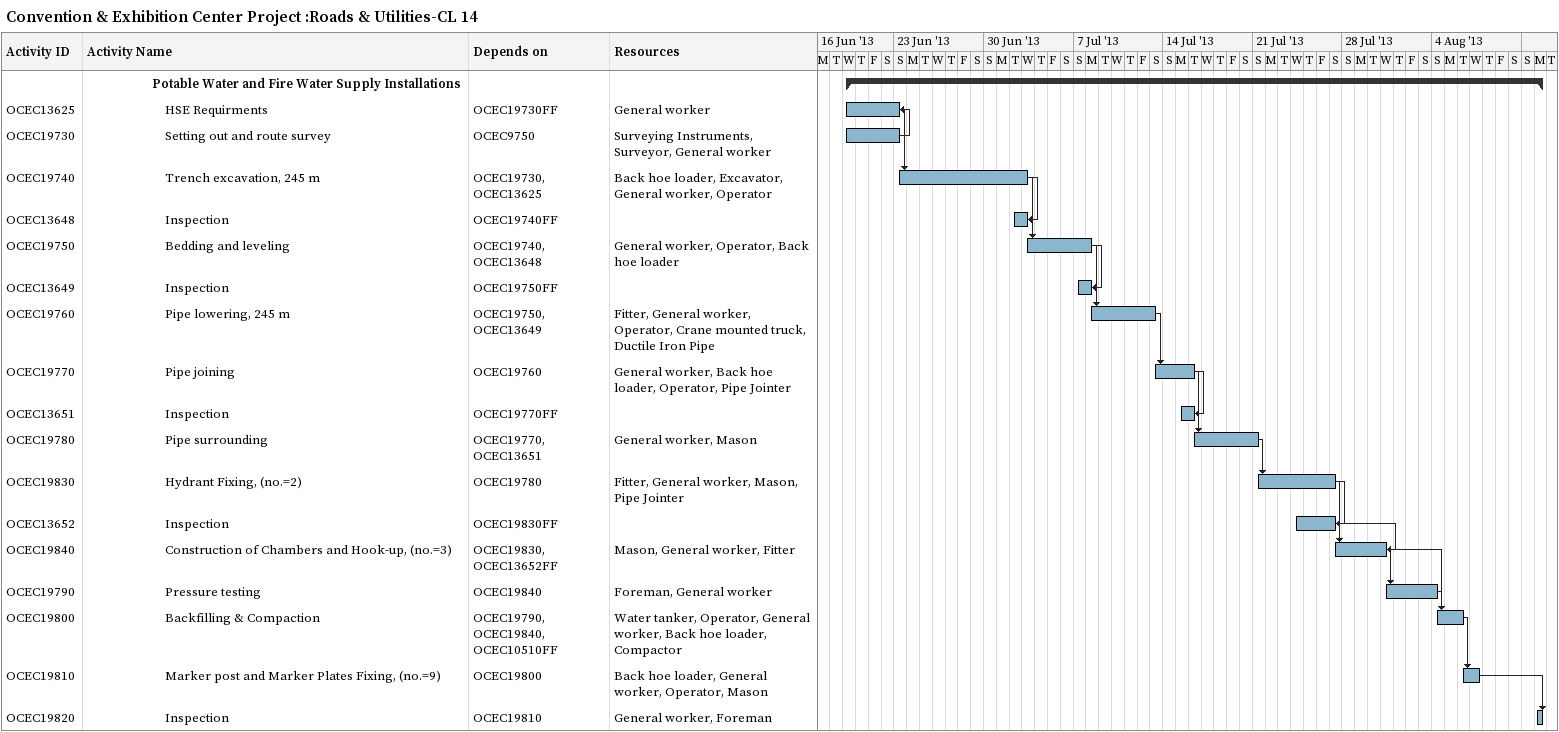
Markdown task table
Convention & Exhibition Center Project :Roads & Utilities-CL 14

| ID | Level | Task | Start | Finish | Predecessors | Resources |
|---|---|---|---|---|---|---|
|  | 6 | **Potable Water and Fire Water Supply Installations** | 2013-06-19 | 2013-08-12 |  |  |
| OCEC13625 | 7 | HSE Requirments | 2013-06-19 | 2013-06-23 | OCEC19730FF | General worker |
| OCEC19730 | 7 | Setting out and route survey | 2013-06-19 | 2013-06-23 | OCEC9750 | Surveying Instruments, Surveyor, General worker |
| OCEC19740 | 7 | Trench excavation, 245 m | 2013-06-23 | 2013-07-03 | OCEC19730, OCEC13625 | Back hoe loader, Excavator, General worker, Operator |
| OCEC13648 | 7 | Inspection | 2013-07-02 | 2013-07-03 | OCEC19740FF |  |
| OCEC19750 | 7 | Bedding and leveling | 2013-07-03 | 2013-07-08 | OCEC19740, OCEC13648 | General worker, Operator, Back hoe loader |
| OCEC13649 | 7 | Inspection | 2013-07-07 | 2013-07-08 | OCEC19750FF |  |
| OCEC19760 | 7 | Pipe lowering, 245 m | 2013-07-08 | 2013-07-13 | OCEC19750, OCEC13649 | Fitter, General worker, Operator, Crane mounted truck, Ductile Iron Pipe |
| OCEC19770 | 7 | Pipe joining | 2013-07-13 | 2013-07-16 | OCEC19760 | General worker, Back hoe loader, Operator, Pipe Jointer |
| OCEC13651 | 7 | Inspection | 2013-07-15 | 2013-07-16 | OCEC19770FF |  |
| OCEC19780 | 7 | Pipe surrounding | 2013-07-16 | 2013-07-21 | OCEC19770, OCEC13651 | General worker, Mason |
| OCEC19830 | 7 | Hydrant Fixing, (no.=2) | 2013-07-21 | 2013-07-27 | OCEC19780 | Fitter, General worker, Mason, Pipe Jointer |
| OCEC13652 | 7 | Inspection | 2013-07-24 | 2013-07-27 | OCEC19830FF |  |
| OCEC19840 | 7 | Construction of Chambers and Hook-up, (no.=3) | 2013-07-27 | 2013-07-31 | OCEC19830, OCEC13652FF | Mason, General worker, Fitter |
| OCEC19790 | 7 | Pressure testing | 2013-07-31 | 2013-08-04 | OCEC19840 | Foreman, General worker |
| OCEC19800 | 7 | Backfilling & Compaction | 2013-08-04 | 2013-08-06 | OCEC19790, OCEC19840, OCEC10510FF | Water tanker, Operator, General worker, Back hoe loader, Compactor |
| OCEC19810 | 7 | Marker post and Marker Plates Fixing, (no.=9) | 2013-08-06 | 2013-08-07 | OCEC19800 | Back hoe loader, General worker, Operator, Mason |
| OCEC19820 | 7 | Inspection | 2013-08-12 | 2013-08-12 | OCEC19810 | General worker, Foreman |
